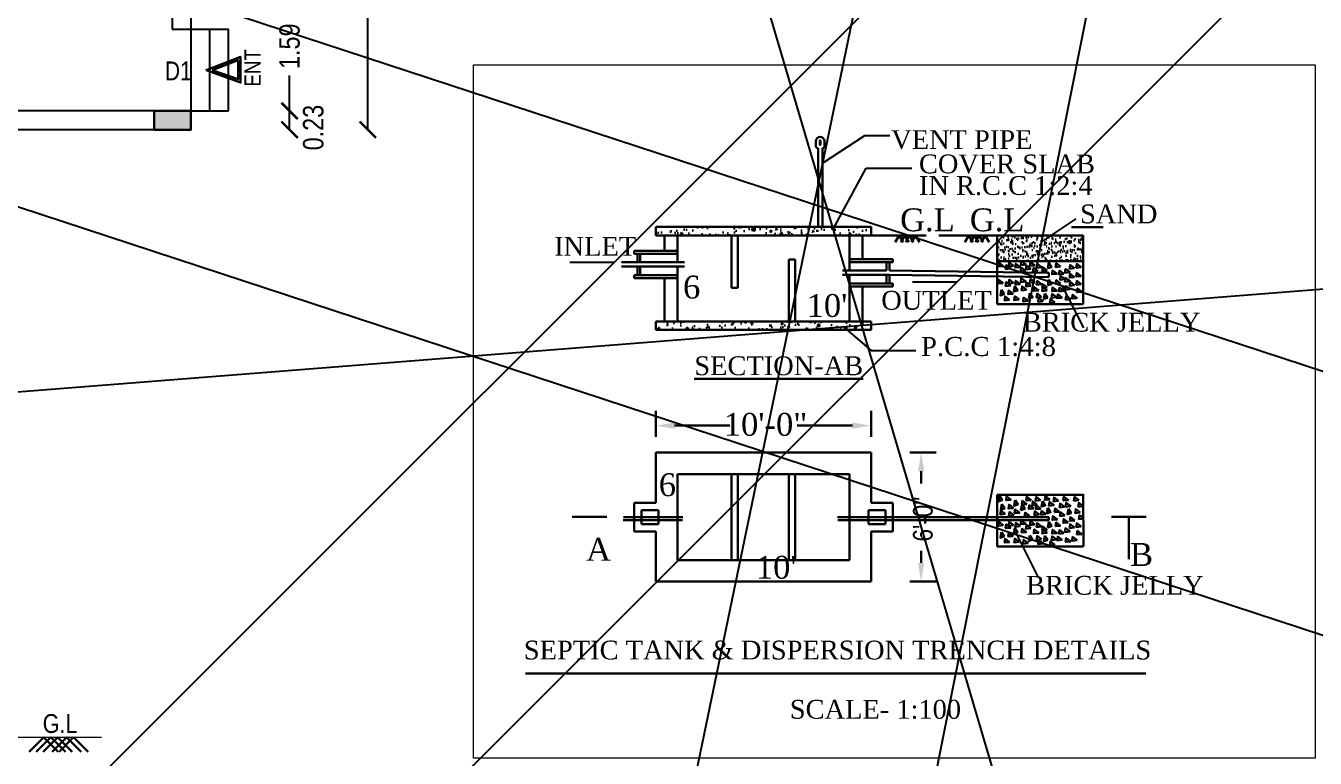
# Model space of a CAD drawing. Header units: metres. Extents: x -488 to 4759, y 38 to 2071.
# Drawn here: x 1212.29 to 1228.05, y 131.75 to 140.71 of the extents above; entities that cross this region are included whole.
import ezdxf

# ---------------------------------------------------------------- set-up
doc = ezdxf.new("R2010")
doc.units = ezdxf.units.M
doc.header["$MEASUREMENT"] = 0
doc.layers.add('0 @ 1', color=7, linetype='Continuous')
doc.layers.add('BLK_2_COVERED_AREA', color=140, linetype='Continuous', plot=False)
doc.layers.add('BLK_2_FLR_0_BLT_UP_AREA', color=1, linetype='Continuous', plot=False)
doc.styles.add('1', font='times.ttf', dxfattribs={"height": 6})
doc.styles.add('2', font='swissc.ttf', dxfattribs={"height": 0.23})
doc.styles.add('CODE', font='swissc.ttf', dxfattribs={"height": 0.25})
doc.styles.add('SUBBU3', font='swissl.ttf', dxfattribs={"width": 0.8})
doc.styles.add('swc', font='swissc.ttf')
doc.styles.add('TIMES', font='times.ttf', dxfattribs={"height": 9})
doc.linetypes.add('ZIGZAG', pattern='A,0.0001,-0.2,[131,ltypeshp.shx,S=0.2,R=0,X=-0.2,Y=0],-0.4,[131,ltypeshp.shx,S=0.2,R=180,X=0.2,Y=0],-0.2', length=0.8001)
doc.dimstyles.new('ISO-25', dxfattribs={"dimtxt": 200, "dimasz": 150, "dimexe": 100, "dimexo": 50, "dimtad": 1, "dimtxsty": 'TIMES', "dimblk": 'OBLIQUE', "dimcen": 2.5, "dimclrt": 3, "dimadec": 0, "dimazin": 0, "dimtfac": 1, "dimtmove": 2, "dimatfit": 3, "dimldrblk": 'OBLIQUE', "dimfxl": 0, "dimarcsym": 0})
doc.dimstyles.new('OUTER', dxfattribs={"dimscale": 0, "dimtxt": 0.3, "dimasz": 0.18, "dimexe": 0.18, "dimexo": 0.0625, "dimgap": 0.09, "dimtad": 0, "dimzin": 0, "dimdsep": 46, "dimtxsty": 'CODE', "dimcen": 0.09, "dimse1": 1, "dimse2": 1, "dimclrd": 8, "dimclrt": 1, "dimadec": 0, "dimazin": 0, "dimtfac": 1, "dimtofl": 0, "dimtmove": 0, "dimatfit": 3, "dimfxl": 0, "dimtolj": 1, "dimtzin": 0, "dimarcsym": 0})
pattern_1 = [(50, (1191.57892, 117.26144), (0.2236462, -0.0195665), [0.0233854, -0.2572393]), (355, (1191.57892, 117.26144), (-0.0432634, 0.2345372), [0.0187083, -0.2057914]), (100.451, (1191.59755, 117.2598), (0.1803836, 0.2149696), [0.0198745, -0.2186196]), (46.1842, (1191.57892, 117.3238), (0.332771, -0.0516103), [0.035078, -0.385859]), (96.6356, (1191.60665, 117.3195), (0.2914326, 0.3037345), [0.0298118, -0.3279294]), (351.184, (1191.5789, 117.3238), (0.291433, 0.303734), [0.0280625, -0.308687]), (21, (1191.6101, 117.3082), (0.1861193, -0.12553905), [0.0233854, -0.2572393]), (326, (1191.6101, 117.3082), (0.0758669, 0.2261054), [0.0187083, -0.2057914]), (71.4514, (1191.6256, 117.29775), (0.2619857, 0.1005668), [0.0198745, -0.2186196]), (37.5, (1191.578916, 117.26144), (0.0037915, 0.10379803), [0, -0.20329698, 0, -0.20890947, 0, -0.20657093]), (7.5, (1191.57892, 117.26144), (0.08202644, 0.1229796), [0, -0.11910958, 0, -0.1986199, 0, -0.0787308]), (327.5, (1191.50938, 117.26144), (0.16644823, -0.00703249), [0, -0.0779513, 0, -0.24320804, 0, -0.32271836]), (317.5, (1191.4782, 117.26144), (0.18184034, 0.03121304), [0, -0.1013367, 0, -0.1615151, 0, -0.2291768])]

# ---------------------------------------------------------------- blocks, each defined once
blk = doc.blocks.new('_ArchTick')
at = {"const_width": 0.15}
blk.add_lwpolyline([(-0.5, -0.5), (0.5, 0.5)], dxfattribs=at)
blk = doc.blocks.new('*D121')
at = {"color": 0, "lineweight": -2}
for p, q in [((1215.511, 141.25), (1215.511, 140.819)), ((1215.511, 139.668), (1215.511, 140.099))]:
    blk.add_line(p, q, dxfattribs=at)
at = {"layer": 'Defpoints', "color": 0, "lineweight": -2}
for p in [(1213.785, 141.25), (1215.511, 141.25), (1213.533, 139.668)]:
    blk.add_point(p, dxfattribs=at)
at = {"color": 0, "lineweight": -2, "xscale": 0.2, "yscale": 0.2, "zscale": 0.2}
for p, rotation in [((1215.511, 141.25), 90), ((1215.511, 139.668), 270)]:
    blk.add_blockref('_ArchTick', p, dxfattribs=dict(at, rotation=rotation))
at = {"color": 0, "lineweight": -2, "insert": (1215.511, 140.459), "char_height": 0.25, "attachment_point": 5, "rotation": 90, "style": 'CODE'}
blk.add_mtext('\\A1;1.59', dxfattribs=at)
blk = doc.blocks.new('*D133')
at = {"color": 0, "lineweight": -2}
blk.add_line((1215.511, 139.438), (1215.511, 139.668), dxfattribs=at)
at = {"layer": 'Defpoints', "color": 0, "lineweight": -2}
for p in [(1213.893, 139.668), (1215.511, 139.668), (1213.899, 139.438)]:
    blk.add_point(p, dxfattribs=at)
at = {"color": 0, "lineweight": -2, "xscale": 0.2, "yscale": 0.2, "zscale": 0.2}
for p, rotation in [((1215.511, 139.668), 90), ((1215.511, 139.438), 270)]:
    blk.add_blockref('_ArchTick', p, dxfattribs=dict(at, rotation=rotation))
at = {"color": 0, "lineweight": -2, "insert": (1215.801, 139.464), "char_height": 0.25, "attachment_point": 5, "rotation": 90, "style": 'CODE'}
blk.add_mtext('\\A1;0.23', dxfattribs=at)
blk = doc.blocks.new('*D134')
at = {"color": 0, "lineweight": -2}
for p, q in [((1216.468, 151.898), (1216.468, 146.117)), ((1216.468, 139.438), (1216.468, 145.218))]:
    blk.add_line(p, q, dxfattribs=at)
at = {"layer": 'Defpoints', "color": 0, "lineweight": -2}
for p in [(1214.304, 151.898), (1216.468, 151.898), (1214.304, 139.438)]:
    blk.add_point(p, dxfattribs=at)
at = {"color": 0, "lineweight": -2, "xscale": 0.2, "yscale": 0.2, "zscale": 0.2}
for p, rotation in [((1216.468, 151.898), 90), ((1216.468, 139.438), 270)]:
    blk.add_blockref('_ArchTick', p, dxfattribs=dict(at, rotation=rotation))
at = {"color": 0, "lineweight": -2, "insert": (1216.468, 145.668), "char_height": 0.25, "attachment_point": 5, "rotation": 90, "style": 'CODE'}
blk.add_mtext('\\A1;{\\fSwis721 Cn BT|b1|i0|c0|p34;12.46}', dxfattribs=at)
blk = doc.blocks.new('_OBLIQUE')
at = {"color": 0, "linetype": 'ByBlock'}
blk.add_line((-0.5, -0.5), (0.5, 0.5), dxfattribs=at)

msp = doc.modelspace()

# ---------------------------------------------------------------- hatches: boundary and pattern name
at = {"lineweight": 30}
h = msp.add_hatch(color=256, dxfattribs=at)
h.dxf.hatch_style = 1
h.paths.add_polyline_path([(1214.3038, 139.66764), (1213.8538, 139.66764), (1213.85389, 139.43764), (1214.30389, 139.43764)])
at = {"linetype": 'ByBlock', "lineweight": 30}
h = msp.add_hatch(dxfattribs=at)
h.set_pattern_fill('AR-CONC', color=256, scale=0.001228, style=0)
h.set_pattern_definition(pattern_1)
h.paths.add_polyline_path([(1219.9897, 138.25102), (1219.9897, 138.1458), (1222.62023, 138.1458), (1222.62023, 138.25102)])
h = msp.add_hatch(dxfattribs=at)
h.set_pattern_fill('AR-SAND', color=256, scale=0.001754, style=0)
h.set_pattern_definition([(37.5, (1195.02176, 137.0044), (-0.00280595, 0.08582766), [0, -0.06770627, 0, -0.07572412, 0, -0.07238335]), (7.5, (1195.02176, 137.0044), (0.0788322, 0.12570854), [0, -0.03652575, 0, -0.06102473, 0, -0.02338539]), (327.5, (1194.96697, 137.0044), (0.13871514, 0.00025204), [0, -0.0222718, 0, -0.08017848, 0, -0.10467745]), (317.5, (1194.96697, 137.0044), (0.13390374, 0.0390948), [0, -0.0111359, 0, -0.05256144, 0, -0.06013386])])
h.paths.add_polyline_path([(1225.21506, 137.83014), (1225.21506, 138.1458), (1224.16284, 138.1458), (1224.16284, 137.83014), (1224.45743, 137.83014), (1224.45743, 137.83014), (1224.45744, 137.83014)])
h = msp.add_hatch(dxfattribs=at)
h.set_pattern_fill('AR-CONC', color=256, scale=0.001228, style=0)
h.set_pattern_definition(pattern_1)
h.paths.add_polyline_path([(1222.62023, 136.98837), (1222.62023, 137.09359), (1219.9897, 137.09359), (1219.9897, 136.98837)])

# ---------------------------------------------------------------- linework, layer by layer
for p, q in [((1214.30389, 147.66764), (1214.30389, 140.66764)), ((1214.07389, 141.2503), (1214.07389, 140.66764)), ((1214.07389, 140.66764), (1214.30389, 140.66764)), ((1214.30389, 140.66764), (1214.30389, 139.66764)), ((1214.53389, 139.66764), (1214.53389, 140.66764)), ((1214.76389, 139.66764), (1214.76389, 140.66764)), ((1214.30389, 139.66764), (1211.57389, 139.66764)), ((1214.30389, 139.66764), (1214.30389, 139.43764)), ((1214.30389, 139.43764), (1211.34389, 139.43764))]:
    msp.add_line(p, q)
at = {"lineweight": -2}
for p, q in [((1214.30389, 140.66764), (1214.76389, 140.66764)), ((1214.30389, 139.66764), (1214.76389, 139.66764))]:
    msp.add_line(p, q, dxfattribs=at)
at = {"linetype": 'ByBlock', "lineweight": 30}
for p, q in [((1221.9461, 139.23337), (1221.9461, 139.29615)), ((1221.99432, 139.30438), (1221.99432, 139.25456)), ((1222.00309, 139.30438), (1222.00309, 139.25456)), ((1222.05132, 139.23337), (1222.05132, 139.29615)), ((1221.9724, 138.25102), (1221.9724, 139.19941)), ((1222.02501, 138.25102), (1222.02501, 139.19941)), ((1219.9897, 138.25102), (1219.9897, 138.1458)), ((1222.62023, 138.25102), (1219.9897, 138.25102)), ((1219.9897, 138.1458), (1223.29613, 138.1458)), ((1220.09493, 138.1458), (1220.09493, 137.95618)), ((1220.25276, 138.1458), (1220.25276, 137.81588)), ((1220.91407, 138.1458), (1220.91407, 137.50571)), ((1220.99299, 138.1458), (1220.99299, 137.50571)), ((1222.35718, 138.1458), (1222.35718, 137.71443)), ((1222.51501, 138.1458), (1222.51501, 137.85473)), ((1222.62023, 138.1458), (1222.62023, 138.25102)), ((1222.96406, 138.1458), (1222.91544, 138.06158)), ((1222.96406, 138.1458), (1223.01268, 138.06158)), ((1223.03503, 138.1458), (1222.98641, 138.06158)), ((1223.03503, 138.1458), (1223.08366, 138.06158)), ((1223.09223, 138.1458), (1223.04361, 138.06158)), ((1223.09223, 138.1458), (1223.14085, 138.06158)), ((1223.1632, 138.1458), (1223.11458, 138.06158)), ((1223.1632, 138.1458), (1223.21183, 138.06158)), ((1223.44757, 138.1458), (1225.21506, 138.1458)), ((1223.8159, 138.1458), (1223.76728, 138.06158)), ((1223.8159, 138.1458), (1223.86452, 138.06158)), ((1223.88687, 138.1458), (1223.83825, 138.06158)), ((1223.88687, 138.1458), (1223.9355, 138.06158)), ((1223.94407, 138.1458), (1223.89545, 138.06158)), ((1223.94407, 138.1458), (1223.99269, 138.06158)), ((1224.01504, 138.1458), (1223.96642, 138.06158)), ((1224.01504, 138.1458), (1224.06367, 138.06158)), ((1224.16284, 137.30403), (1224.16284, 138.1458)), ((1225.45824, 138.24444), (1225.07109, 138.24444)), ((1225.21506, 137.30403), (1225.21506, 138.1458)), ((1219.72357, 137.95618), (1220.25276, 137.95618)), ((1219.72357, 137.95618), (1219.72357, 137.9211)), ((1219.57021, 137.81588), (1220.33957, 137.81588)), ((1219.72357, 137.9211), (1220.25276, 137.9211)), ((1219.764, 137.9211), (1219.764, 137.81588)), ((1219.79907, 137.9211), (1219.79907, 137.81588)), ((1220.97746, 137.84975), (1220.99299, 137.84975)), ((1221.61484, 137.84975), (1221.61484, 137.09359)), ((1221.61484, 137.84975), (1221.69376, 137.84975)), ((1221.69376, 137.84975), (1221.69376, 137.09359)), ((1222.88636, 137.85473), (1222.35718, 137.85473)), ((1222.88636, 137.81965), (1222.35718, 137.81965)), ((1222.81086, 137.71443), (1222.81086, 137.81965)), ((1222.84594, 137.71443), (1222.84594, 137.81965)), ((1222.88636, 137.81965), (1222.88636, 137.85473)), ((1224.16284, 137.83014), (1225.21506, 137.83014)), ((1219.57021, 137.76327), (1220.33957, 137.76327)), ((1219.72357, 137.65805), (1220.25276, 137.65805)), ((1219.72357, 137.65805), (1219.72357, 137.62298)), ((1219.764, 137.76327), (1219.764, 137.65805)), ((1219.79907, 137.76327), (1219.79907, 137.65805)), ((1220.25276, 137.76327), (1220.25276, 137.09359)), ((1222.81086, 137.71443), (1222.27037, 137.71443)), ((1222.84558, 137.66182), (1222.27037, 137.66182)), ((1222.35718, 137.66182), (1222.35718, 137.09359)), ((1222.81086, 137.5566), (1222.81086, 137.66182)), ((1222.84558, 137.66182), (1224.79417, 137.63564)), ((1222.84594, 137.71443), (1224.79417, 137.68826)), ((1222.84594, 137.5566), (1222.84594, 137.66182)), ((1224.79417, 137.63564), (1224.79417, 137.68826)), ((1219.72357, 137.62298), (1220.25276, 137.62298)), ((1220.09493, 137.62298), (1220.09493, 137.09359)), ((1220.91407, 137.50571), (1220.99299, 137.50571)), ((1222.88636, 137.5566), (1222.35718, 137.5566)), ((1222.88636, 137.52153), (1222.35718, 137.52153)), ((1222.51501, 137.52153), (1222.51501, 137.09359)), ((1222.88636, 137.52153), (1222.88636, 137.5566)), ((1224.16284, 137.30403), (1225.21506, 137.30403)), ((1219.9897, 137.09359), (1219.9897, 136.98837)), ((1222.62023, 137.09359), (1219.9897, 137.09359)), ((1222.62023, 136.98837), (1222.62023, 137.09359)), ((1219.9897, 136.98837), (1222.62023, 136.98837)), ((1219.9897, 135.48857), (1219.9897, 134.87451)), ((1219.9897, 135.48857), (1222.62023, 135.48857)), ((1222.62023, 135.48857), (1222.62023, 134.87451)), ((1220.25276, 135.22551), (1222.35718, 135.22551)), ((1220.25276, 135.22551), (1220.25276, 134.1733)), ((1220.91407, 135.22551), (1220.91407, 134.1733)), ((1220.99299, 135.22551), (1220.99299, 134.1733)), ((1221.61484, 135.22551), (1221.61484, 134.1733)), ((1221.69376, 135.22551), (1221.69376, 134.1733)), ((1222.35718, 135.22551), (1222.35718, 134.1733)), ((1224.16284, 134.97213), (1225.21506, 134.97213)), ((1224.16284, 134.34081), (1224.16284, 134.97213)), ((1219.9897, 134.87451), (1219.72357, 134.87451)), ((1219.72357, 134.87451), (1219.72357, 134.52431)), ((1222.62023, 134.87451), (1222.88636, 134.87451)), ((1222.88636, 134.87451), (1222.88636, 134.52431)), ((1219.39021, 134.7044), (1218.96668, 134.7044)), ((1219.81307, 134.78501), (1219.81307, 134.6138)), ((1220.02116, 134.78501), (1219.81307, 134.78501)), ((1220.02116, 134.78501), (1220.02116, 134.6138)), ((1222.20903, 134.69941), (1224.79417, 134.69941)), ((1222.21542, 134.66183), (1224.79417, 134.66183)), ((1222.58878, 134.78501), (1222.58878, 134.6138)), ((1222.58878, 134.78501), (1222.79687, 134.78501)), ((1222.79687, 134.78501), (1222.79687, 134.6138)), ((1224.79417, 134.66183), (1224.79417, 134.69941)), ((1225.98348, 134.7044), (1225.55996, 134.7044)), ((1225.77172, 134.7044), (1225.77172, 134.18522)), ((1219.9897, 134.52431), (1219.72357, 134.52431)), ((1220.02116, 134.6138), (1219.81307, 134.6138)), ((1219.9897, 134.52431), (1219.9897, 133.91025)), ((1222.58878, 134.6138), (1222.79687, 134.6138)), ((1222.62023, 134.52431), (1222.62023, 133.91025)), ((1222.62023, 134.52431), (1222.88636, 134.52431)), ((1225.21506, 134.34081), (1224.16284, 134.34081)), ((1220.25276, 134.1733), (1222.35718, 134.1733)), ((1219.9897, 133.91025), (1222.62023, 133.91025)), ((1218.39313, 132.78702), (1225.97858, 132.78702))]:
    msp.add_line(p, q, dxfattribs=at)
at = {"lineweight": 30, "ltscale": 0.5}
for p, q in [((1219.9897, 135.68117), (1219.9897, 136.00123)), ((1222.62023, 135.68117), (1222.62023, 136.00123)), ((1220.21832, 135.81833), (1220.89253, 135.81833)), ((1222.39162, 135.81833), (1221.71741, 135.81833)), ((1223.09552, 135.48857), (1223.41558, 135.48857)), ((1223.23269, 135.25995), (1223.23269, 135.11185)), ((1223.23269, 134.13886), (1223.23269, 134.28697)), ((1223.09552, 133.91025), (1223.41558, 133.91025)), ((1218.39313, 132.78702), (1225.93273, 132.78702))]:
    msp.add_line(p, q, dxfattribs=at)
at = {"lineweight": 30}
msp.add_line((1225.21506, 134.97947), (1225.2188, 134.34081), dxfattribs=at)
at = {"linetype": 'ByBlock', "lineweight": 30, "ltscale": 0.2}
for p, q in [((1219.58933, 134.66183), (1220.31367, 134.66183)), ((1219.59422, 134.69941), (1220.31856, 134.69941))]:
    msp.add_line(p, q, dxfattribs=at)
at = {"lineweight": 9}
msp.add_line((1196.67466, 132.00743), (1213.21282, 132.00743), dxfattribs=at)
at = {"lineweight": 30, "ltscale": 0.8}
for p, q in [((1212.50669, 132.00743, 0.16795), (1212.32761, 131.82759, 0.16795)), ((1212.59, 132.00743, 0.16795), (1212.41093, 131.82759, 0.16795)), ((1212.67679, 132.00743, 0.16795), (1212.49771, 131.82759, 0.16795)), ((1212.50322, 132.00743, 0.16795), (1212.68229, 131.82759, 0.16795)), ((1212.59, 132.00743, 0.16795), (1212.76908, 131.82759, 0.16795)), ((1212.78692, 132.00743, 0.16795), (1212.60785, 131.82759, 0.16795)), ((1212.67332, 132.00743, 0.16795), (1212.85239, 131.82759, 0.16795)), ((1212.87024, 132.00743, 0.16795), (1212.69116, 131.82759, 0.16795)), ((1212.78345, 132.00743, 0.16795), (1212.96253, 131.82759, 0.16795)), ((1212.87024, 132.00743, 0.16795), (1213.04931, 131.82759, 0.16795))]:
    msp.add_line(p, q, dxfattribs=at)
at = {"lineweight": 30}
for points in [[(1214.49009, 140.16764), (1214.49009, 140.16764), (1214.91072, 140.01343), (1214.91072, 140.32877)], [(1214.56505, 140.16495), (1214.88072, 140.05576), (1214.88072, 140.28881)], [(1214.3038, 139.66764), (1214.30389, 139.43764), (1213.85389, 139.43764), (1213.8538, 139.66764)]]:
    msp.add_lwpolyline(points, close=True, dxfattribs=at)
at = {"linetype": 'ZIGZAG', "lineweight": 18, "ltscale": 0.4}
msp.add_lwpolyline([(1217.75988, 140.22932), (1228.05107, 140.22932), (1228.05107, 131.75055), (1217.75988, 131.75055)], close=True, dxfattribs=at)
at = {"linetype": 'ByBlock', "lineweight": 30}
for points in [[(1224.23636, 137.77056), (1224.1817, 137.81165), (1224.17452, 137.76392)], [(1224.36394, 137.77261), (1224.30927, 137.8137), (1224.3021, 137.76597)], [(1224.44419, 137.75823), (1224.38952, 137.79931), (1224.38235, 137.75158)], [(1224.51209, 137.78906), (1224.45743, 137.83014), (1224.45026, 137.78241)], [(1224.62321, 137.77878), (1224.56854, 137.81987), (1224.56137, 137.77214)], [(1224.70552, 137.75617), (1224.65085, 137.79726), (1224.64368, 137.74953)], [(1224.79568, 137.8117), (1224.78181, 137.74473), (1224.82804, 137.75859)], [(1224.93843, 137.76523), (1224.88376, 137.80632), (1224.87659, 137.75859)], [(1225.19018, 137.75609), (1225.13551, 137.79718), (1225.12834, 137.74945)], [(1224.32771, 137.74062), (1224.27305, 137.7817), (1224.26588, 137.73397)], [(1224.50894, 137.70972), (1224.45428, 137.7508), (1224.44711, 137.70307)], [(1224.57507, 137.736), (1224.5204, 137.77709), (1224.51323, 137.72936)], [(1224.6614, 137.70567), (1224.60673, 137.74675), (1224.59956, 137.69902)], [(1224.7743, 137.71674), (1224.71963, 137.75783), (1224.71246, 137.7101)], [(1224.89483, 137.67601), (1224.84016, 137.7171), (1224.83299, 137.66937)], [(1224.97919, 137.67396), (1224.92453, 137.71505), (1224.91735, 137.66732)], [(1224.99314, 137.60898), (1224.93847, 137.65007), (1224.9313, 137.60234)], [(1225.05327, 137.69451), (1224.9986, 137.7356), (1224.99143, 137.68787)], [(1225.10883, 137.74384), (1225.05416, 137.78493), (1225.04699, 137.7372)], [(1225.10883, 137.63521), (1225.05416, 137.6763), (1225.04699, 137.62857)], [(1225.19018, 137.64746), (1225.13551, 137.68855), (1225.12834, 137.64082)], [(1224.23636, 137.5626), (1224.1817, 137.60369), (1224.17452, 137.55596)], [(1224.32771, 137.53266), (1224.27305, 137.57375), (1224.26588, 137.52602)], [(1224.36394, 137.56466), (1224.30927, 137.60574), (1224.3021, 137.55801)], [(1224.37915, 137.52602), (1224.36528, 137.45905), (1224.41152, 137.47291)], [(1224.44419, 137.55027), (1224.38952, 137.59136), (1224.38235, 137.54363)], [(1224.51209, 137.5811), (1224.45743, 137.62219), (1224.45026, 137.57446)], [(1224.5219, 137.47955), (1224.46723, 137.52064), (1224.46006, 137.47291)], [(1224.57507, 137.52804), (1224.5204, 137.56913), (1224.51323, 137.5214)], [(1224.62321, 137.57082), (1224.56854, 137.61191), (1224.56137, 137.56418)], [(1224.67054, 137.47217), (1224.61587, 137.51325), (1224.6087, 137.46552)], [(1224.70552, 137.54821), (1224.65085, 137.5893), (1224.64368, 137.54157)], [(1224.77365, 137.47041), (1224.71898, 137.51149), (1224.71181, 137.46376)], [(1224.7743, 137.50878), (1224.71963, 137.54987), (1224.71246, 137.50214)], [(1224.79568, 137.60374), (1224.78181, 137.53678), (1224.82804, 137.55063)], [(1224.89483, 137.46805), (1224.84016, 137.50914), (1224.83299, 137.46141)], [(1224.93843, 137.55727), (1224.88376, 137.59836), (1224.87659, 137.55063)], [(1224.97919, 137.466), (1224.92453, 137.50709), (1224.91735, 137.45936)], [(1225.05327, 137.58588), (1224.9986, 137.62697), (1224.99143, 137.57924)], [(1225.05327, 137.48655), (1224.9986, 137.52764), (1224.99143, 137.47991)], [(1225.10883, 137.53588), (1225.05416, 137.57697), (1225.04699, 137.52924)], [(1225.19018, 137.54813), (1225.13551, 137.58922), (1225.12834, 137.54149)], [(1225.19937, 137.45572), (1225.1447, 137.49681), (1225.13753, 137.44908)], [(1224.21502, 137.47752), (1224.20115, 137.41056), (1224.24738, 137.42442)], [(1224.31456, 137.35707), (1224.25989, 137.39815), (1224.25272, 137.35042)], [(1224.35777, 137.43106), (1224.3031, 137.47215), (1224.29593, 137.42442)], [(1224.43184, 137.35912), (1224.37718, 137.40021), (1224.37001, 137.35248)], [(1224.54086, 137.34419), (1224.48619, 137.38528), (1224.47902, 137.33755)], [(1224.56224, 137.43915), (1224.54837, 137.37218), (1224.59461, 137.38604)], [(1224.70499, 137.39268), (1224.65032, 137.43377), (1224.64315, 137.38604)], [(1224.72395, 137.33962), (1224.66928, 137.38071), (1224.66211, 137.33298)], [(1224.74533, 137.43458), (1224.73146, 137.36761), (1224.77769, 137.38147)], [(1224.86808, 137.32418), (1224.81341, 137.36527), (1224.80624, 137.31754)], [(1224.88808, 137.38811), (1224.83341, 137.4292), (1224.82624, 137.38147)], [(1224.95674, 137.38354), (1224.90207, 137.42462), (1224.8949, 137.37689)], [(1225.0615, 137.36529), (1225.00683, 137.40637), (1224.99966, 137.35864)], [(1225.13983, 137.37896), (1225.08516, 137.42005), (1225.07799, 137.37232)], [(1224.18954, 134.9588), (1224.17567, 134.89184), (1224.22191, 134.90569)], [(1224.2196, 134.8572), (1224.20572, 134.79024), (1224.25196, 134.80409)], [(1224.33229, 134.91234), (1224.27763, 134.95342), (1224.27045, 134.90569)], [(1224.36234, 134.81074), (1224.30768, 134.85182), (1224.30051, 134.80409)], [(1224.38373, 134.90569), (1224.36986, 134.83873), (1224.41609, 134.85258)], [(1224.46695, 134.85258), (1224.45308, 134.78562), (1224.49932, 134.79947)], [(1224.52648, 134.85923), (1224.47181, 134.90031), (1224.46464, 134.85258)], [(1224.57965, 134.90772), (1224.52498, 134.9488), (1224.51781, 134.90107)], [(1224.6097, 134.80612), (1224.55503, 134.8472), (1224.54786, 134.79947)], [(1224.65202, 134.85013), (1224.59735, 134.89122), (1224.59018, 134.84349)], [(1224.69317, 134.90562), (1224.63851, 134.94671), (1224.63133, 134.89898)], [(1224.69648, 134.80159), (1224.64182, 134.84268), (1224.63464, 134.79495)], [(1224.71787, 134.89655), (1224.704, 134.82958), (1224.75023, 134.84344)], [(1224.80635, 134.9159), (1224.75168, 134.95699), (1224.74451, 134.90926)], [(1224.78278, 134.81144), (1224.76891, 134.74447), (1224.81515, 134.75833)], [(1224.85779, 134.84602), (1224.80312, 134.88711), (1224.79595, 134.83938)], [(1224.91379, 134.89857), (1224.85912, 134.93966), (1224.85195, 134.89193)], [(1224.92553, 134.76497), (1224.87086, 134.80606), (1224.86369, 134.75833)], [(1224.98537, 134.82547), (1224.9307, 134.86655), (1224.92353, 134.81882)], [(1225.03269, 134.90768), (1224.97803, 134.94877), (1224.97085, 134.90104)], [(1225.0615, 134.83369), (1225.00683, 134.87477), (1224.99966, 134.82704)], [(1225.03453, 134.80229), (1225.02066, 134.73533), (1225.06689, 134.74918)], [(1225.16233, 134.90562), (1225.10766, 134.94671), (1225.10049, 134.89898)], [(1225.21583, 134.83369), (1225.16116, 134.87477), (1225.15399, 134.82704)], [(1224.26105, 134.73914), (1224.20639, 134.78023), (1224.19922, 134.7325)], [(1224.36394, 134.60143), (1224.30927, 134.64252), (1224.3021, 134.59479)], [(1224.366, 134.7227), (1224.31133, 134.76379), (1224.30416, 134.71605)], [(1224.43802, 134.75353), (1224.38335, 134.79462), (1224.37618, 134.74689)], [(1224.51209, 134.61787), (1224.45743, 134.65896), (1224.45026, 134.61123)], [(1224.55736, 134.71448), (1224.5027, 134.75556), (1224.49553, 134.70783)], [(1224.62321, 134.6076), (1224.56854, 134.64869), (1224.56137, 134.60096)], [(1224.67671, 134.73092), (1224.62204, 134.77201), (1224.61487, 134.72428)], [(1224.75902, 134.73503), (1224.70435, 134.77612), (1224.69718, 134.72839)], [(1224.89894, 134.67131), (1224.84428, 134.7124), (1224.8371, 134.66467)], [(1224.99154, 134.71859), (1224.93687, 134.75967), (1224.9297, 134.71194)], [(1225.03063, 134.63432), (1224.97597, 134.6754), (1224.9688, 134.62767)], [(1225.11294, 134.65898), (1225.05828, 134.70007), (1225.0511, 134.65234)], [(1225.17728, 134.75582), (1225.12261, 134.79691), (1225.11544, 134.74918)], [(1225.222, 134.68159), (1225.16733, 134.72268), (1225.16016, 134.67495)], [(1224.23636, 134.59938), (1224.1817, 134.64046), (1224.17452, 134.59273)], [(1224.21502, 134.5143), (1224.20115, 134.44734), (1224.24738, 134.46119)], [(1224.32771, 134.56943), (1224.27305, 134.61052), (1224.26588, 134.56279)], [(1224.35777, 134.46783), (1224.3031, 134.50892), (1224.29593, 134.46119)], [(1224.37915, 134.56279), (1224.36528, 134.49583), (1224.41152, 134.50968)], [(1224.44419, 134.58704), (1224.38952, 134.62813), (1224.38235, 134.5804)], [(1224.5219, 134.51633), (1224.46723, 134.55741), (1224.46006, 134.50968)], [(1224.57507, 134.56482), (1224.5204, 134.6059), (1224.51323, 134.55817)], [(1224.67054, 134.50894), (1224.61587, 134.55003), (1224.6087, 134.5023)], [(1224.70552, 134.58499), (1224.65085, 134.62608), (1224.64368, 134.57835)], [(1224.77365, 134.50718), (1224.71898, 134.54827), (1224.71181, 134.50054)], [(1224.7743, 134.54556), (1224.71963, 134.58665), (1224.71246, 134.53892)], [(1224.79568, 134.64052), (1224.78181, 134.57355), (1224.82804, 134.58741)], [(1224.89483, 134.50483), (1224.84016, 134.54592), (1224.83299, 134.49819)], [(1224.93843, 134.59405), (1224.88376, 134.63514), (1224.87659, 134.58741)], [(1224.97919, 134.50277), (1224.92453, 134.54386), (1224.91735, 134.49613)], [(1225.05327, 134.52333), (1224.9986, 134.56442), (1224.99143, 134.51669)], [(1225.10883, 134.57266), (1225.05416, 134.61374), (1225.04699, 134.56601)], [(1225.19018, 134.58491), (1225.13551, 134.62599), (1225.12834, 134.57826)], [(1225.19937, 134.4925), (1225.1447, 134.53359), (1225.13753, 134.48586)], [(1224.31456, 134.39384), (1224.25989, 134.43493), (1224.25272, 134.3872)], [(1224.43184, 134.3959), (1224.37718, 134.43698), (1224.37001, 134.38925)], [(1224.54086, 134.38097), (1224.48619, 134.42205), (1224.47902, 134.37432)], [(1224.56224, 134.47592), (1224.54837, 134.40896), (1224.59461, 134.42281)], [(1224.70499, 134.42946), (1224.65032, 134.47054), (1224.64315, 134.42281)], [(1224.72395, 134.37639), (1224.66928, 134.41748), (1224.66211, 134.36975)], [(1224.74533, 134.47135), (1224.73146, 134.40439), (1224.77769, 134.41824)], [(1224.86808, 134.36096), (1224.81341, 134.40204), (1224.80624, 134.35431)], [(1224.88808, 134.42488), (1224.83341, 134.46597), (1224.82624, 134.41824)], [(1224.95674, 134.42031), (1224.90207, 134.4614), (1224.8949, 134.41367)], [(1225.0615, 134.40206), (1225.00683, 134.44315), (1224.99966, 134.39542)], [(1225.13983, 134.41574), (1225.08516, 134.45683), (1225.07799, 134.4091)]]:
    msp.add_lwpolyline(points, close=True, dxfattribs=at)
for centre, radius, start, end in [((1221.99871, 139.29615), 0.05261, 0, 180), ((1221.96363, 139.23337), 0.01754, 180, 255.522488), ((1221.95486, 139.19941), 0.01754, 0, 75.522488), ((1221.99871, 139.30438), 0.00438, 0, 180), ((1221.99871, 139.25456), 0.00438, 180, 0), ((1222.04255, 139.19941), 0.01754, 104.477512, 180), ((1222.03378, 139.23337), 0.01754, 284.477512, 0)]:
    msp.add_arc(centre, radius, start, end, dxfattribs=at)
at = {"lineweight": 30, "ltscale": 0.5}
for points in [[(1220.21832, 135.85644), (1220.21832, 135.78023), (1219.9897, 135.81833)], [(1222.39162, 135.85644), (1222.39162, 135.78023), (1222.62023, 135.81833)], [(1223.19459, 135.25995), (1223.27079, 135.25995), (1223.23269, 135.48857)], [(1223.19459, 134.13886), (1223.27079, 134.13886), (1223.23269, 133.91025)]]:
    msp.add_solid(points, dxfattribs=at)
at = {"layer": 'BLK_2_COVERED_AREA'}
msp.add_lwpolyline([(1198.61389, 151.89764), (1214.30389, 151.89764), (1214.30389, 139.43764), (1198.61389, 139.43764)], close=True, dxfattribs=at)
at = {"layer": 'BLK_2_FLR_0_BLT_UP_AREA', "color": 45}
msp.add_lwpolyline([(1198.61389, 151.89764), (1214.30389, 151.89764), (1214.30389, 139.43764), (1198.61389, 139.43764)], close=True, dxfattribs=at)

# ---------------------------------------------------------------- texts
at = {"lineweight": -2, "style": '2'}
msp.add_text('ENT', height=0.2, rotation=90, dxfattribs=at).set_placement((1215.15793, 139.96562))
at = {"lineweight": 30, "style": '1'}
for s, height, p in [('VENT PIPE', 0.23, (1222.86631, 139.20181)), ('COVER SLAB', 0.23, (1223.20577, 138.9043)), ('IN R.C.C 1:2:4', 0.23, (1223.20577, 138.64029)), ('G.L', 0.279384, (1222.97571, 138.19609)), ('G.L', 0.279384, (1223.82755, 138.19609)), ('SAND', 0.23, (1225.17595, 138.29279)), ('INLET', 0.23, (1218.74551, 137.89658)), ('6', 0.27938, (1220.32151, 137.37343)), ("10'", 0.279384, (1221.8327, 137.14782)), ('OUTLET', 0.23, (1222.74513, 137.23615)), ('BRICK JELLY', 0.23, (1224.47643, 136.96847)), ('P.C.C 1:4:8', 0.2328203, (1223.23022, 136.67016)), ('%%USECTION-AB', 0.23, (1220.45904, 136.43582)), ('6', 0.27938, (1220.02512, 134.95614)), ('A', 0.27938, (1219.13635, 134.16499)), ('B', 0.27938, (1225.78629, 134.10286)), ("10'", 0.279384, (1221.21167, 133.94641)), ('BRICK JELLY', 0.23, (1224.51574, 133.75084)), ('SEPTIC TANK & DISPERSION TRENCH DETAILS', 0.23, (1218.37464, 132.95874)), ('SCALE- 1:100', 0.23, (1221.6267, 132.23378))]:
    msp.add_text(s, height=height, dxfattribs=at).set_placement(p)
at = {"insert": (1213.98544, 140.27229), "char_height": 0.23, "width": 0.2619959, "attachment_point": 1, "style": 'SUBBU3'}
msp.add_mtext('{\\C252;D1}', dxfattribs=at)
at = {"lineweight": 30, "insert": (1221.33059, 135.83192), "char_height": 0.279384, "attachment_point": 5, "style": '1'}
msp.add_mtext('\\A1;10\'-0"', dxfattribs=at)
at = {"lineweight": 30, "ltscale": 0.5, "insert": (1223.25493, 134.67473), "char_height": 0.240045, "attachment_point": 5, "rotation": 90, "style": 'swc'}
msp.add_mtext('\\A1;6\'-0"', dxfattribs=at)
at = {"lineweight": -2, "insert": (1212.49184, 132.28968, 0.16795), "char_height": 0.23, "width": 0.3980792, "attachment_point": 1, "style": '2'}
msp.add_mtext('G.L', dxfattribs=at)

# ---------------------------------------------------------------- dimensions: what is measured, and where the dimension line sits
at = {"layer": '0 @ 1', "lineweight": -2}
for base, p1, p2, text, override, picture, middle in [((1216.46762, 151.89773), (1214.30389, 139.43764), (1214.30389, 151.89773), '{\\fSwis721 Cn BT|b1|i0|c0|p34;<>}', {"dimscale": 1, "dimtxt": 0.25, "dimasz": 0.2, "dimblk": 'ArchTick', "dimclrd": 0, "dimclrt": 0, "dimtix": 0, "dimtofl": 0, "dimtmove": 0, "dimatfit": 3, "dimfxl": 25.4}, '*D134', (1216.46762, 145.66769)), ((1215.5114, 141.2503), (1213.53306, 139.66764), (1213.78545, 141.2503), '1.59', {"dimscale": 1, "dimtxt": 0.25, "dimasz": 0.2, "dimblk": 'ArchTick', "dimclrd": 0, "dimclrt": 0, "dimtix": 0, "dimtofl": 0, "dimtmove": 1, "dimatfit": 3, "dimfxl": 25.4}, '*D121', (1215.5114, 140.45897))]:
    dim = msp.add_linear_dim(base=base, p1=p1, p2=p2, angle=270, text=text, dimstyle='OUTER', override=override, dxfattribs=at)
    dim.commit()
    dim.dimension.update_dxf_attribs({"geometry": picture, "text_midpoint": middle})
dim = msp.add_linear_dim(base=(1215.5114, 139.66764), p1=(1213.89923, 139.43764), p2=(1213.89281, 139.66764), angle=270, dimstyle='OUTER', override={"dimscale": 1, "dimtxt": 0.25, "dimasz": 0.2, "dimblk": 'ArchTick', "dimclrd": 0, "dimclrt": 0, "dimtix": 0, "dimtofl": 0, "dimtmove": 1, "dimatfit": 3, "dimfxl": 25.4}, dxfattribs=at)
dim.commit()
dim.dimension.update_dxf_attribs({"geometry": '*D133', "text_midpoint": (1215.80098, 139.46442), "dimtype": 128})

# ---------------------------------------------------------------- leaders
at = {"linetype": 'ByBlock', "lineweight": 30}
for points, override in [([(1222.02501, 139.02746), (1222.54492, 139.36886), (1222.84786, 139.36886)], {"dimscale": 4.5, "dimexe": 1, "dimexo": 1, "dimgap": 1, "dimtad": 0, "dimclrd": 256}), ([(1222.1554, 138.2214), (1222.56067, 138.96604), (1223.11779, 138.96604)], {"dimexe": 1, "dimexo": 1, "dimgap": 1, "dimtad": 0, "dimclrd": 256}), ([(1224.70085, 138.06081), (1225.13008, 138.34778)], {"dimscale": 4.5, "dimexe": 1, "dimexo": 1, "dimgap": 1, "dimtad": 0, "dimclrd": 256}), ([(1219.47307, 137.8122), (1218.93597, 137.8122)], {"dimexe": 1, "dimexo": 1, "dimgap": 1, "dimtad": 0, "dimclrd": 256}), ([(1223.66387, 137.57288), (1223.12677, 137.57288)], {"dimexe": 1, "dimexo": 1, "dimgap": 1, "dimtad": 0, "dimclrd": 256}), ([(1224.95817, 137.52441), (1225.21665, 137.01306)], {"dimscale": 4.5, "dimexe": 1, "dimexo": 1, "dimgap": 1, "dimtad": 0, "dimclrd": 256}), ([(1222.28564, 137.02466), (1222.62223, 136.73725), (1223.16724, 136.73725)], {"dimexe": 1, "dimexo": 1, "dimgap": 1, "dimtad": 0, "dimclrd": 256}), ([(1224.40169, 134.48127), (1224.66017, 133.96992)], {"dimscale": 4.5, "dimexe": 1, "dimexo": 1, "dimgap": 1, "dimtad": 0, "dimclrd": 256})]:
    msp.add_leader(points, dimstyle='ISO-25', override=override, dxfattribs=at)

doc.saveas('drawing.dxf')
